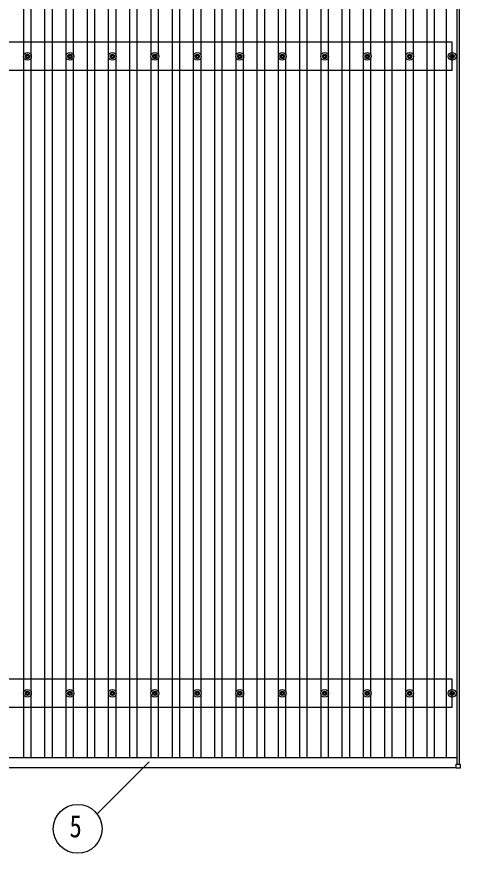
# Model space of a CAD drawing. Units: millimetres, scale not verified. Extents: x -16820 to 16820, y -11880 to 11880.
# Drawn here: x -11473 to -9384, y 2108 to 6048 of the extents above; entities that cross this region are included whole.
import ezdxf
from ezdxf.enums import TextEntityAlignment as Align

# ---------------------------------------------------------------- set-up
doc = ezdxf.new("R2010")
doc.units = ezdxf.units.MM
doc.header["$LTSCALE"] = 50
for name, color, linetype in [('0-5_YKK_13', 4, 'Continuous'), ('0-6_YKK_A1', 4, 'Continuous'), ('0-7_YKK_D', 6, 'Continuous')]:
    doc.layers.add(name, color=color, linetype=linetype)
doc.styles.add('ＭＳ ゴシック', font='')
doc.styles.get('ＭＳ ゴシック').set_extended_font_data('MS Gothic')

msp = doc.modelspace()

# ---------------------------------------------------------------- linework, layer by layer
at = {"layer": '0-5_YKK_13'}
for p, q in [((-11424.27, 5871.73), (-11424.27, 5867.31)), ((-11420.77, 5871.73), (-11420.77, 5867.31)), ((-11224.27, 5871.73), (-11224.27, 5867.31)), ((-11220.77, 5871.73), (-11220.77, 5867.31)), ((-11024.27, 5871.73), (-11024.27, 5867.31)), ((-11020.77, 5871.73), (-11020.77, 5867.31)), ((-10824.27, 5871.73), (-10824.27, 5867.31)), ((-10820.77, 5871.73), (-10820.77, 5867.31)), ((-10624.27, 5871.73), (-10624.27, 5867.31)), ((-10620.77, 5871.73), (-10620.77, 5867.31)), ((-10424.27, 5871.73), (-10424.27, 5867.31)), ((-10420.77, 5871.73), (-10420.77, 5867.31)), ((-10224.27, 5871.73), (-10224.27, 5867.31)), ((-10220.77, 5871.73), (-10220.77, 5867.31)), ((-10024.27, 5871.73), (-10024.27, 5867.31)), ((-10020.77, 5871.73), (-10020.77, 5867.31)), ((-9824.27, 5871.73), (-9824.27, 5867.31)), ((-9820.77, 5871.73), (-9820.77, 5867.31)), ((-9624.27, 5871.73), (-9624.27, 5867.31)), ((-9620.77, 5871.73), (-9620.77, 5867.31)), ((-9424.27, 5871.73), (-9424.27, 5867.31)), ((-9420.77, 5871.73), (-9420.77, 5867.31)), ((-11432.51, 5863.48), (-11428.1, 5863.48)), ((-11432.51, 5859.98), (-11428.1, 5859.98)), ((-11424.27, 5856.15), (-11424.27, 5851.73)), ((-11420.77, 5856.15), (-11420.77, 5851.73)), ((-11416.93, 5863.48), (-11412.52, 5863.48)), ((-11416.93, 5859.98), (-11412.52, 5859.98)), ((-11232.51, 5863.48), (-11228.1, 5863.48)), ((-11232.51, 5859.98), (-11228.1, 5859.98)), ((-11224.27, 5856.15), (-11224.27, 5851.73)), ((-11220.77, 5856.15), (-11220.77, 5851.73)), ((-11216.93, 5863.48), (-11212.52, 5863.48)), ((-11216.93, 5859.98), (-11212.52, 5859.98)), ((-11032.51, 5863.48), (-11028.1, 5863.48)), ((-11032.51, 5859.98), (-11028.1, 5859.98)), ((-11024.27, 5856.15), (-11024.27, 5851.73)), ((-11020.77, 5856.15), (-11020.77, 5851.73)), ((-11016.93, 5863.48), (-11012.52, 5863.48)), ((-11016.93, 5859.98), (-11012.52, 5859.98)), ((-10832.51, 5863.48), (-10828.1, 5863.48)), ((-10832.51, 5859.98), (-10828.1, 5859.98)), ((-10824.27, 5856.15), (-10824.27, 5851.73)), ((-10820.77, 5856.15), (-10820.77, 5851.73)), ((-10816.93, 5863.48), (-10812.52, 5863.48)), ((-10816.93, 5859.98), (-10812.52, 5859.98)), ((-10632.51, 5863.48), (-10628.1, 5863.48)), ((-10632.51, 5859.98), (-10628.1, 5859.98)), ((-10624.27, 5856.15), (-10624.27, 5851.73)), ((-10620.77, 5856.15), (-10620.77, 5851.73)), ((-10616.93, 5863.48), (-10612.52, 5863.48)), ((-10616.93, 5859.98), (-10612.52, 5859.98)), ((-10432.51, 5863.48), (-10428.1, 5863.48)), ((-10432.51, 5859.98), (-10428.1, 5859.98)), ((-10424.27, 5856.15), (-10424.27, 5851.73)), ((-10420.77, 5856.15), (-10420.77, 5851.73)), ((-10416.93, 5863.48), (-10412.52, 5863.48)), ((-10416.93, 5859.98), (-10412.52, 5859.98)), ((-10232.51, 5863.48), (-10228.1, 5863.48)), ((-10232.51, 5859.98), (-10228.1, 5859.98)), ((-10224.27, 5856.15), (-10224.27, 5851.73)), ((-10220.77, 5856.15), (-10220.77, 5851.73)), ((-10216.93, 5863.48), (-10212.52, 5863.48)), ((-10216.93, 5859.98), (-10212.52, 5859.98)), ((-10032.51, 5863.48), (-10028.1, 5863.48)), ((-10032.51, 5859.98), (-10028.1, 5859.98)), ((-10024.27, 5856.15), (-10024.27, 5851.73)), ((-10020.77, 5856.15), (-10020.77, 5851.73)), ((-10016.93, 5863.48), (-10012.52, 5863.48)), ((-10016.93, 5859.98), (-10012.52, 5859.98)), ((-9832.51, 5863.48), (-9828.1, 5863.48)), ((-9832.51, 5859.98), (-9828.1, 5859.98)), ((-9824.27, 5856.15), (-9824.27, 5851.73)), ((-9820.77, 5856.15), (-9820.77, 5851.73)), ((-9816.93, 5863.48), (-9812.52, 5863.48)), ((-9816.93, 5859.98), (-9812.52, 5859.98)), ((-9632.51, 5863.48), (-9628.1, 5863.48)), ((-9632.51, 5859.98), (-9628.1, 5859.98)), ((-9624.27, 5856.15), (-9624.27, 5851.73)), ((-9620.77, 5856.15), (-9620.77, 5851.73)), ((-9616.93, 5863.48), (-9612.52, 5863.48)), ((-9616.93, 5859.98), (-9612.52, 5859.98)), ((-9432.51, 5863.48), (-9428.1, 5863.48)), ((-9432.51, 5859.98), (-9428.1, 5859.98)), ((-9424.27, 5856.15), (-9424.27, 5851.73)), ((-9420.77, 5856.15), (-9420.77, 5851.73)), ((-9416.93, 5863.48), (-9412.52, 5863.48)), ((-9416.93, 5859.98), (-9412.52, 5859.98)), ((-11432.51, 2863.48), (-11428.1, 2863.48)), ((-11432.51, 2859.98), (-11428.1, 2859.98)), ((-11424.27, 2871.73), (-11424.27, 2867.31)), ((-11424.27, 2856.15), (-11424.27, 2851.73)), ((-11420.77, 2871.73), (-11420.77, 2867.31)), ((-11420.77, 2856.15), (-11420.77, 2851.73)), ((-11416.93, 2863.48), (-11412.52, 2863.48)), ((-11416.93, 2859.98), (-11412.52, 2859.98)), ((-11232.51, 2863.48), (-11228.1, 2863.48)), ((-11232.51, 2859.98), (-11228.1, 2859.98)), ((-11224.27, 2871.73), (-11224.27, 2867.31)), ((-11224.27, 2856.15), (-11224.27, 2851.73)), ((-11220.77, 2871.73), (-11220.77, 2867.31)), ((-11220.77, 2856.15), (-11220.77, 2851.73)), ((-11216.93, 2863.48), (-11212.52, 2863.48)), ((-11216.93, 2859.98), (-11212.52, 2859.98)), ((-11032.51, 2863.48), (-11028.1, 2863.48)), ((-11032.51, 2859.98), (-11028.1, 2859.98)), ((-11024.27, 2871.73), (-11024.27, 2867.31)), ((-11024.27, 2856.15), (-11024.27, 2851.73)), ((-11020.77, 2871.73), (-11020.77, 2867.31)), ((-11020.77, 2856.15), (-11020.77, 2851.73)), ((-11016.93, 2863.48), (-11012.52, 2863.48)), ((-11016.93, 2859.98), (-11012.52, 2859.98)), ((-10832.51, 2863.48), (-10828.1, 2863.48)), ((-10832.51, 2859.98), (-10828.1, 2859.98)), ((-10824.27, 2871.73), (-10824.27, 2867.31)), ((-10824.27, 2856.15), (-10824.27, 2851.73)), ((-10820.77, 2871.73), (-10820.77, 2867.31)), ((-10820.77, 2856.15), (-10820.77, 2851.73)), ((-10816.93, 2863.48), (-10812.52, 2863.48)), ((-10816.93, 2859.98), (-10812.52, 2859.98)), ((-10632.51, 2863.48), (-10628.1, 2863.48)), ((-10632.51, 2859.98), (-10628.1, 2859.98)), ((-10624.27, 2871.73), (-10624.27, 2867.31)), ((-10624.27, 2856.15), (-10624.27, 2851.73)), ((-10620.77, 2871.73), (-10620.77, 2867.31)), ((-10620.77, 2856.15), (-10620.77, 2851.73)), ((-10616.93, 2863.48), (-10612.52, 2863.48)), ((-10616.93, 2859.98), (-10612.52, 2859.98)), ((-10432.51, 2863.48), (-10428.1, 2863.48)), ((-10432.51, 2859.98), (-10428.1, 2859.98)), ((-10424.27, 2871.73), (-10424.27, 2867.31)), ((-10424.27, 2856.15), (-10424.27, 2851.73)), ((-10420.77, 2871.73), (-10420.77, 2867.31)), ((-10420.77, 2856.15), (-10420.77, 2851.73)), ((-10416.93, 2863.48), (-10412.52, 2863.48)), ((-10416.93, 2859.98), (-10412.52, 2859.98)), ((-10232.51, 2863.48), (-10228.1, 2863.48)), ((-10232.51, 2859.98), (-10228.1, 2859.98)), ((-10224.27, 2871.73), (-10224.27, 2867.31)), ((-10224.27, 2856.15), (-10224.27, 2851.73)), ((-10220.77, 2871.73), (-10220.77, 2867.31)), ((-10220.77, 2856.15), (-10220.77, 2851.73)), ((-10216.93, 2863.48), (-10212.52, 2863.48)), ((-10216.93, 2859.98), (-10212.52, 2859.98)), ((-10032.51, 2863.48), (-10028.1, 2863.48)), ((-10032.51, 2859.98), (-10028.1, 2859.98)), ((-10024.27, 2871.73), (-10024.27, 2867.31)), ((-10024.27, 2856.15), (-10024.27, 2851.73)), ((-10020.77, 2871.73), (-10020.77, 2867.31)), ((-10020.77, 2856.15), (-10020.77, 2851.73)), ((-10016.93, 2863.48), (-10012.52, 2863.48)), ((-10016.93, 2859.98), (-10012.52, 2859.98)), ((-9832.51, 2863.48), (-9828.1, 2863.48)), ((-9832.51, 2859.98), (-9828.1, 2859.98)), ((-9824.27, 2871.73), (-9824.27, 2867.31)), ((-9824.27, 2856.15), (-9824.27, 2851.73)), ((-9820.77, 2871.73), (-9820.77, 2867.31)), ((-9820.77, 2856.15), (-9820.77, 2851.73)), ((-9816.93, 2863.48), (-9812.52, 2863.48)), ((-9816.93, 2859.98), (-9812.52, 2859.98)), ((-9632.51, 2863.48), (-9628.1, 2863.48)), ((-9632.51, 2859.98), (-9628.1, 2859.98)), ((-9624.27, 2871.73), (-9624.27, 2867.31)), ((-9624.27, 2856.15), (-9624.27, 2851.73)), ((-9620.77, 2871.73), (-9620.77, 2867.31)), ((-9620.77, 2856.15), (-9620.77, 2851.73)), ((-9616.93, 2863.48), (-9612.52, 2863.48)), ((-9616.93, 2859.98), (-9612.52, 2859.98)), ((-9432.51, 2863.48), (-9428.1, 2863.48)), ((-9432.51, 2859.98), (-9428.1, 2859.98)), ((-9424.27, 2871.73), (-9424.27, 2867.31)), ((-9424.27, 2856.15), (-9424.27, 2851.73)), ((-9420.77, 2871.73), (-9420.77, 2867.31)), ((-9420.77, 2856.15), (-9420.77, 2851.73)), ((-9416.93, 2863.48), (-9412.52, 2863.48)), ((-9416.93, 2859.98), (-9412.52, 2859.98)), ((-9404.22, 2509.63), (-9404.22, 2527.63)), ((-9403.22, 2528.63), (-9385.22, 2528.63)), ((-9384.22, 2527.63), (-9384.22, 2509.63)), ((-9385.22, 2508.63), (-9403.22, 2508.63))]:
    msp.add_line(p, q, dxfattribs=at)
for centre, radius in [((-11422.52, 5861.73), 18.25), ((-11422.52, 5861.73), 10.15), ((-11222.52, 5861.73), 18.25), ((-11222.52, 5861.73), 10.15), ((-11022.52, 5861.73), 18.25), ((-11022.52, 5861.73), 10.15), ((-10822.52, 5861.73), 18.25), ((-10822.52, 5861.73), 10.15), ((-10622.52, 5861.73), 18.25), ((-10622.52, 5861.73), 10.15), ((-10422.52, 5861.73), 18.25), ((-10422.52, 5861.73), 10.15), ((-10222.52, 5861.73), 18.25), ((-10222.52, 5861.73), 10.15), ((-10022.52, 5861.73), 18.25), ((-10022.52, 5861.73), 10.15), ((-9822.52, 5861.73), 18.25), ((-9822.52, 5861.73), 10.15), ((-9622.52, 5861.73), 18.25), ((-9622.52, 5861.73), 10.15), ((-9422.52, 5861.73), 18.25), ((-9422.52, 5861.73), 10.15), ((-11422.52, 5861.73), 5.85), ((-11422.52, 5861.73), 5.25), ((-11222.52, 5861.73), 5.85), ((-11222.52, 5861.73), 5.25), ((-11022.52, 5861.73), 5.85), ((-11022.52, 5861.73), 5.25), ((-10822.52, 5861.73), 5.85), ((-10822.52, 5861.73), 5.25), ((-10622.52, 5861.73), 5.85), ((-10622.52, 5861.73), 5.25), ((-10422.52, 5861.73), 5.85), ((-10422.52, 5861.73), 5.25), ((-10222.52, 5861.73), 5.85), ((-10222.52, 5861.73), 5.25), ((-10022.52, 5861.73), 5.85), ((-10022.52, 5861.73), 5.25), ((-9822.52, 5861.73), 5.85), ((-9822.52, 5861.73), 5.25), ((-9622.52, 5861.73), 5.85), ((-9622.52, 5861.73), 5.25), ((-9422.52, 5861.73), 5.85), ((-9422.52, 5861.73), 5.25), ((-11422.52, 2861.73), 18.25), ((-11222.52, 2861.73), 18.25), ((-11022.52, 2861.73), 18.25), ((-10822.52, 2861.73), 18.25), ((-10622.52, 2861.73), 18.25), ((-10422.52, 2861.73), 18.25), ((-10222.52, 2861.73), 18.25), ((-10022.52, 2861.73), 18.25), ((-9822.52, 2861.73), 18.25), ((-9622.52, 2861.73), 18.25), ((-9422.52, 2861.73), 18.25), ((-11422.52, 2861.73), 10.15), ((-11422.52, 2861.73), 5.85), ((-11422.52, 2861.73), 5.25), ((-11222.52, 2861.73), 10.15), ((-11222.52, 2861.73), 5.85), ((-11222.52, 2861.73), 5.25), ((-11022.52, 2861.73), 10.15), ((-11022.52, 2861.73), 5.85), ((-11022.52, 2861.73), 5.25), ((-10822.52, 2861.73), 10.15), ((-10822.52, 2861.73), 5.85), ((-10822.52, 2861.73), 5.25), ((-10622.52, 2861.73), 10.15), ((-10622.52, 2861.73), 5.85), ((-10622.52, 2861.73), 5.25), ((-10422.52, 2861.73), 10.15), ((-10422.52, 2861.73), 5.85), ((-10422.52, 2861.73), 5.25), ((-10222.52, 2861.73), 10.15), ((-10222.52, 2861.73), 5.85), ((-10222.52, 2861.73), 5.25), ((-10022.52, 2861.73), 10.15), ((-10022.52, 2861.73), 5.85), ((-10022.52, 2861.73), 5.25), ((-9822.52, 2861.73), 10.15), ((-9822.52, 2861.73), 5.85), ((-9822.52, 2861.73), 5.25), ((-9622.52, 2861.73), 10.15), ((-9622.52, 2861.73), 5.85), ((-9622.52, 2861.73), 5.25), ((-9422.52, 2861.73), 10.15), ((-9422.52, 2861.73), 5.85), ((-9422.52, 2861.73), 5.25)]:
    msp.add_circle(centre, radius, dxfattribs=at)
for centre, start, end in [((-9403.22, 2527.63), 90, 180), ((-9385.22, 2527.63), 0, 90), ((-9403.22, 2509.63), 180, 270), ((-9385.22, 2509.63), 270, 0)]:
    msp.add_arc(centre, 1, start, end, dxfattribs=at)
at = {"layer": '0-6_YKK_A1'}
for p, q in [((-11340.02, 2559.91), (-11340.02, 9160.58)), ((-11305.02, 2559.91), (-11305.02, 9160.58)), ((-11140.02, 2559.91), (-11140.02, 9160.58)), ((-11105.02, 2559.91), (-11105.02, 9160.58)), ((-10940.02, 2559.91), (-10940.02, 9160.58)), ((-10905.02, 2559.91), (-10905.02, 9160.58)), ((-10740.02, 2559.91), (-10740.02, 9160.58)), ((-10705.02, 2559.91), (-10705.02, 9160.58)), ((-10540.02, 2559.91), (-10540.02, 9160.58)), ((-10505.02, 2559.91), (-10505.02, 9160.58)), ((-10340.02, 2559.91), (-10340.02, 9160.58)), ((-10305.02, 2559.91), (-10305.02, 9160.58)), ((-10140.02, 2559.91), (-10140.02, 9160.58)), ((-10105.02, 2559.91), (-10105.02, 9160.58)), ((-9940.02, 2559.91), (-9940.02, 9160.58)), ((-9905.02, 2559.91), (-9905.02, 9160.58)), ((-9740.02, 2559.91), (-9740.02, 9160.58)), ((-9705.02, 2559.91), (-9705.02, 9160.58)), ((-9540.02, 2559.91), (-9540.02, 9160.58)), ((-9505.02, 2559.91), (-9505.02, 9160.58)), ((-9449.02, 2559.91), (-9449.02, 9160.58)), ((-11440.02, 5866.91), (-11440.02, 8856.55)), ((-11405.02, 5866.91), (-11405.02, 8856.55)), ((-11240.02, 5866.91), (-11240.02, 8856.55)), ((-11205.02, 5866.91), (-11205.02, 8856.55)), ((-11040.02, 5866.91), (-11040.02, 8856.55)), ((-11005.02, 5866.91), (-11005.02, 8856.55)), ((-10840.02, 5866.91), (-10840.02, 8856.55)), ((-10805.02, 5866.91), (-10805.02, 8856.55)), ((-10640.02, 5866.91), (-10640.02, 8856.55)), ((-10605.02, 5866.91), (-10605.02, 8856.55)), ((-10440.02, 5866.91), (-10440.02, 8856.55)), ((-10405.02, 5866.91), (-10405.02, 8856.55)), ((-10240.02, 5866.91), (-10240.02, 8856.55)), ((-10205.02, 5866.91), (-10205.02, 8856.55)), ((-10040.02, 5866.91), (-10040.02, 8856.55)), ((-10005.02, 5866.91), (-10005.02, 8856.55)), ((-9399.52, 2528.63), (-9399.52, 7901.45)), ((-9387.52, 2528.63), (-9387.52, 7916.45)), ((-9422.52, 5928.73), (-13022.52, 5928.73)), ((-9422.52, 5794.73), (-9422.52, 5928.73)), ((-11440.02, 2866.91), (-11440.02, 5856.55)), ((-11405.02, 2866.91), (-11405.02, 5856.55)), ((-11240.02, 2866.91), (-11240.02, 5856.55)), ((-11205.02, 2866.91), (-11205.02, 5856.55)), ((-11040.02, 2866.91), (-11040.02, 5856.55)), ((-11005.02, 2866.91), (-11005.02, 5856.55)), ((-10840.02, 2866.91), (-10840.02, 5856.55)), ((-10805.02, 2866.91), (-10805.02, 5856.55)), ((-10640.02, 2866.91), (-10640.02, 5856.55)), ((-10605.02, 2866.91), (-10605.02, 5856.55)), ((-10440.02, 2866.91), (-10440.02, 5856.55)), ((-10405.02, 2866.91), (-10405.02, 5856.55)), ((-10240.02, 2866.91), (-10240.02, 5856.55)), ((-10205.02, 2866.91), (-10205.02, 5856.55)), ((-10040.02, 2866.91), (-10040.02, 5856.55)), ((-10005.02, 2866.91), (-10005.02, 5856.55)), ((-9840.02, 2866.91), (-9840.02, 5856.55)), ((-9805.02, 2866.91), (-9805.02, 5856.55)), ((-9640.02, 2866.91), (-9640.02, 5856.55)), ((-9605.02, 2866.91), (-9605.02, 5856.55)), ((-9422.52, 5794.73), (-13022.52, 5794.73)), ((-9422.52, 2928.73), (-13022.52, 2928.73)), ((-9422.52, 2794.73), (-9422.52, 2928.73)), ((-11440.02, 2559.91), (-11440.02, 2856.55)), ((-11405.02, 2559.91), (-11405.02, 2856.55)), ((-11240.02, 2559.91), (-11240.02, 2856.55)), ((-11205.02, 2559.91), (-11205.02, 2856.55)), ((-11040.02, 2559.91), (-11040.02, 2856.55)), ((-11005.02, 2559.91), (-11005.02, 2856.55)), ((-10840.02, 2559.91), (-10840.02, 2856.55)), ((-10805.02, 2559.91), (-10805.02, 2856.55)), ((-10640.02, 2559.91), (-10640.02, 2856.55)), ((-10605.02, 2559.91), (-10605.02, 2856.55)), ((-10440.02, 2559.91), (-10440.02, 2856.55)), ((-10405.02, 2559.91), (-10405.02, 2856.55)), ((-10240.02, 2559.91), (-10240.02, 2856.55)), ((-10205.02, 2559.91), (-10205.02, 2856.55)), ((-10040.02, 2559.91), (-10040.02, 2856.55)), ((-10005.02, 2559.91), (-10005.02, 2856.55)), ((-9840.02, 2559.91), (-9840.02, 2856.55)), ((-9805.02, 2559.91), (-9805.02, 2856.55)), ((-9640.02, 2559.91), (-9640.02, 2856.55)), ((-9605.02, 2559.91), (-9605.02, 2856.55)), ((-9422.52, 2794.73), (-13022.52, 2794.73)), ((-13045.52, 2559.91), (-9399.52, 2559.91)), ((-13040.82, 2511.93), (-9404.22, 2511.93))]:
    msp.add_line(p, q, dxfattribs=at)
for points in [[(-9840.02, 5866.91), (-9840.02, 8856.55), (-9840.02, 9160.58)], [(-9805.02, 5866.91), (-9805.02, 8856.55), (-9805.02, 9160.58)], [(-9640.02, 5866.91), (-9640.02, 8856.55), (-9640.02, 9160.58)], [(-9605.02, 5866.91), (-9605.02, 8856.55), (-9605.02, 9160.58)]]:
    msp.add_lwpolyline(points, dxfattribs=at)
at = {"layer": '0-7_YKK_D'}
msp.add_line((-11094.52, 2293.92), (-10849.18, 2539.27), dxfattribs=at)
msp.add_circle((-11185.8, 2223.65), 115.2, dxfattribs=at)

# ---------------------------------------------------------------- texts
at = {"layer": '0-7_YKK_D', "style": 'ＭＳ ゴシック', "width": 0.8}
msp.add_text('5', height=105.6, dxfattribs=at).set_placement((-11224.2, 2151.65), align=Align.BOTTOM_LEFT)

doc.saveas('drawing.dxf')
